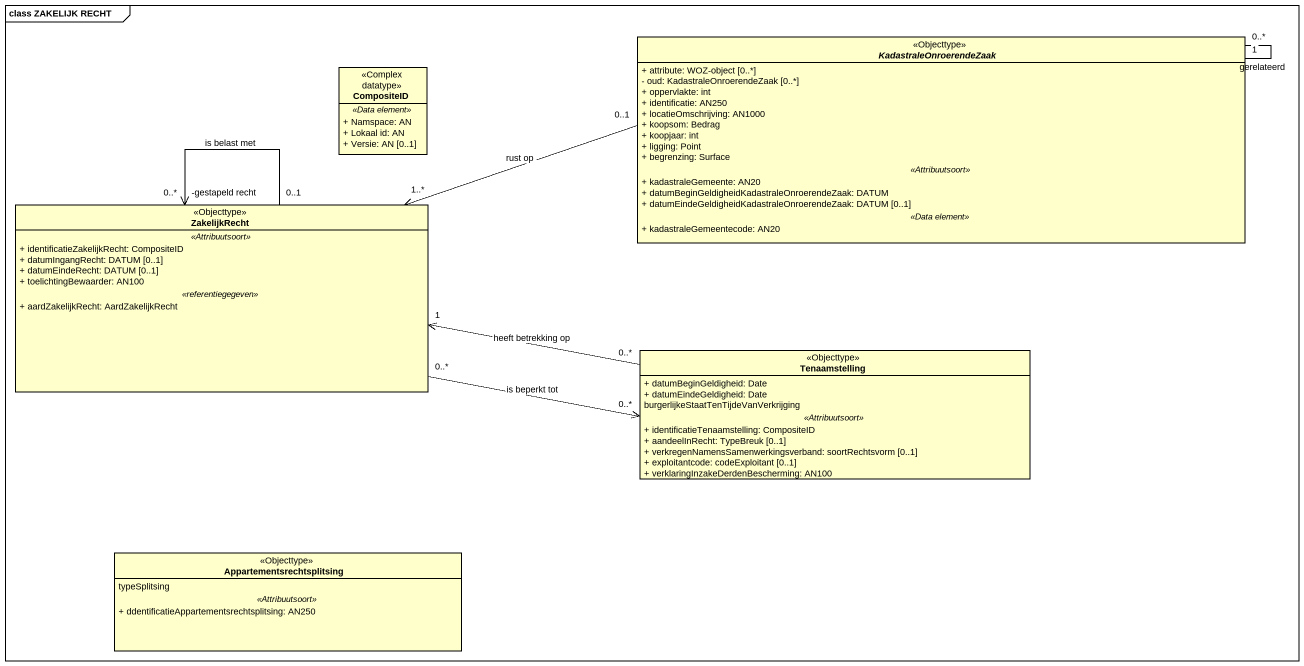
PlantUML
@startuml
mainframe class ZAKELIJK RECHT
hide circle
hide empty members
skinparam classAttributeIconSize 0
abstract class KadastraleOnroerendeZaak <<Objecttype>> {
  + attribute: WOZ-object [0..*]
  - oud: KadastraleOnroerendeZaak [0..*]
  + oppervlakte: int
  + identificatie: AN250
  + locatieOmschrijving: AN1000
  + koopsom: Bedrag
  + koopjaar: int
  + ligging: Point
  + begrenzing: Surface
  .. <<Attribuutsoort>> ..
  + kadastraleGemeente: AN20
  + datumBeginGeldigheidKadastraleOnroerendeZaak: DATUM
  + datumEindeGeldigheidKadastraleOnroerendeZaak: DATUM [0..1]
  .. <<Data element>> ..
  + kadastraleGemeentecode: AN20
}
class CompositeID <<Complex datatype>> {
  .. <<Data element>> ..
  + Namspace: AN
  + Lokaal id: AN
  + Versie: AN [0..1]
}
class ZakelijkRecht <<Objecttype>> {
  .. <<Attribuutsoort>> ..
  + identificatieZakelijkRecht: CompositeID
  + datumIngangRecht: DATUM [0..1]
  + datumEindeRecht: DATUM [0..1]
  + toelichtingBewaarder: AN100
  .. <<referentiegegeven>> ..
  + aardZakelijkRecht: AardZakelijkRecht
}
class Tenaamstelling <<Objecttype>> {
  + datumBeginGeldigheid: Date
  + datumEindeGeldigheid: Date
  burgerlijkeStaatTenTijdeVanVerkrijging
  .. <<Attribuutsoort>> ..
  + identificatieTenaamstelling: CompositeID
  + aandeelInRecht: TypeBreuk [0..1]
  + verkregenNamensSamenwerkingsverband: soortRechtsvorm [0..1]
  + exploitantcode: codeExploitant [0..1]
  + verklaringInzakeDerdenBescherming: AN100
}
class Appartementsrechtsplitsing <<Objecttype>> {
  typeSplitsing
  .. <<Attribuutsoort>> ..
  + ddentificatieAppartementsrechtsplitsing: AN250
}
KadastraleOnroerendeZaak "1" -- "0..*" KadastraleOnroerendeZaak : gerelateerd
ZakelijkRecht "1..*" <-right- "0..1" KadastraleOnroerendeZaak : rust op
ZakelijkRecht "0..1" --> "-gestapeld recht\n0..*" ZakelijkRecht : is belast met
ZakelijkRecht "0..*" -right-> "0..*" Tenaamstelling : is beperkt tot
Tenaamstelling "0..*" -left-> "1" ZakelijkRecht : heeft betrekking op
@enduml
